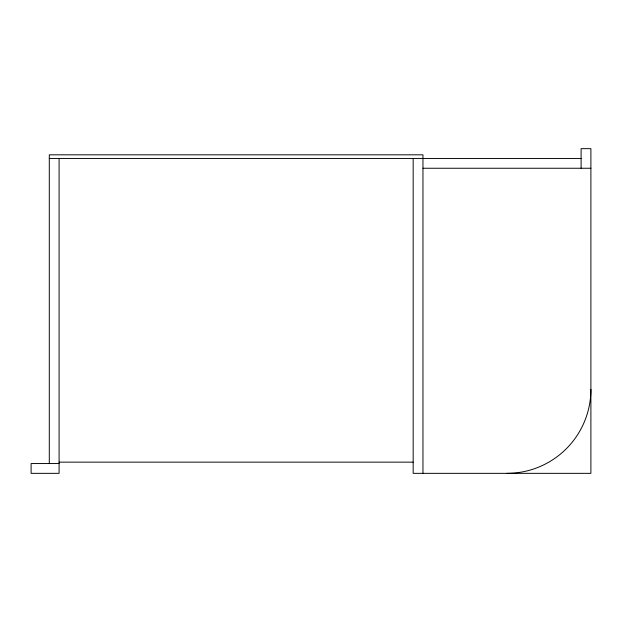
<?xml version="1.0" encoding="UTF-8"?>
<svg xmlns="http://www.w3.org/2000/svg" width="622" height="622" viewBox="0 0 622 622"><rect width="100%" height="100%" fill="white"/><g stroke="black" fill="none" stroke-linecap="round" stroke-linejoin="round"><path stroke-width="0.93" d="M49.293 158.454L581.103 158.454M422.96 168.251L590.9 168.251M59.09 462.146L413.163 462.146M59.09 463.546L31.1 463.546L31.1 473.342L59.09 473.342L59.09 158.454M581.103 168.251L581.103 148.658L590.9 148.658L590.9 473.342L413.163 473.342L413.163 158.454M422.96 473.342L422.96 154.816L49.293 154.816L49.293 463.546M590.9 389.372A83.97 83.97 0 0 1 506.93 473.342"/></g></svg>
